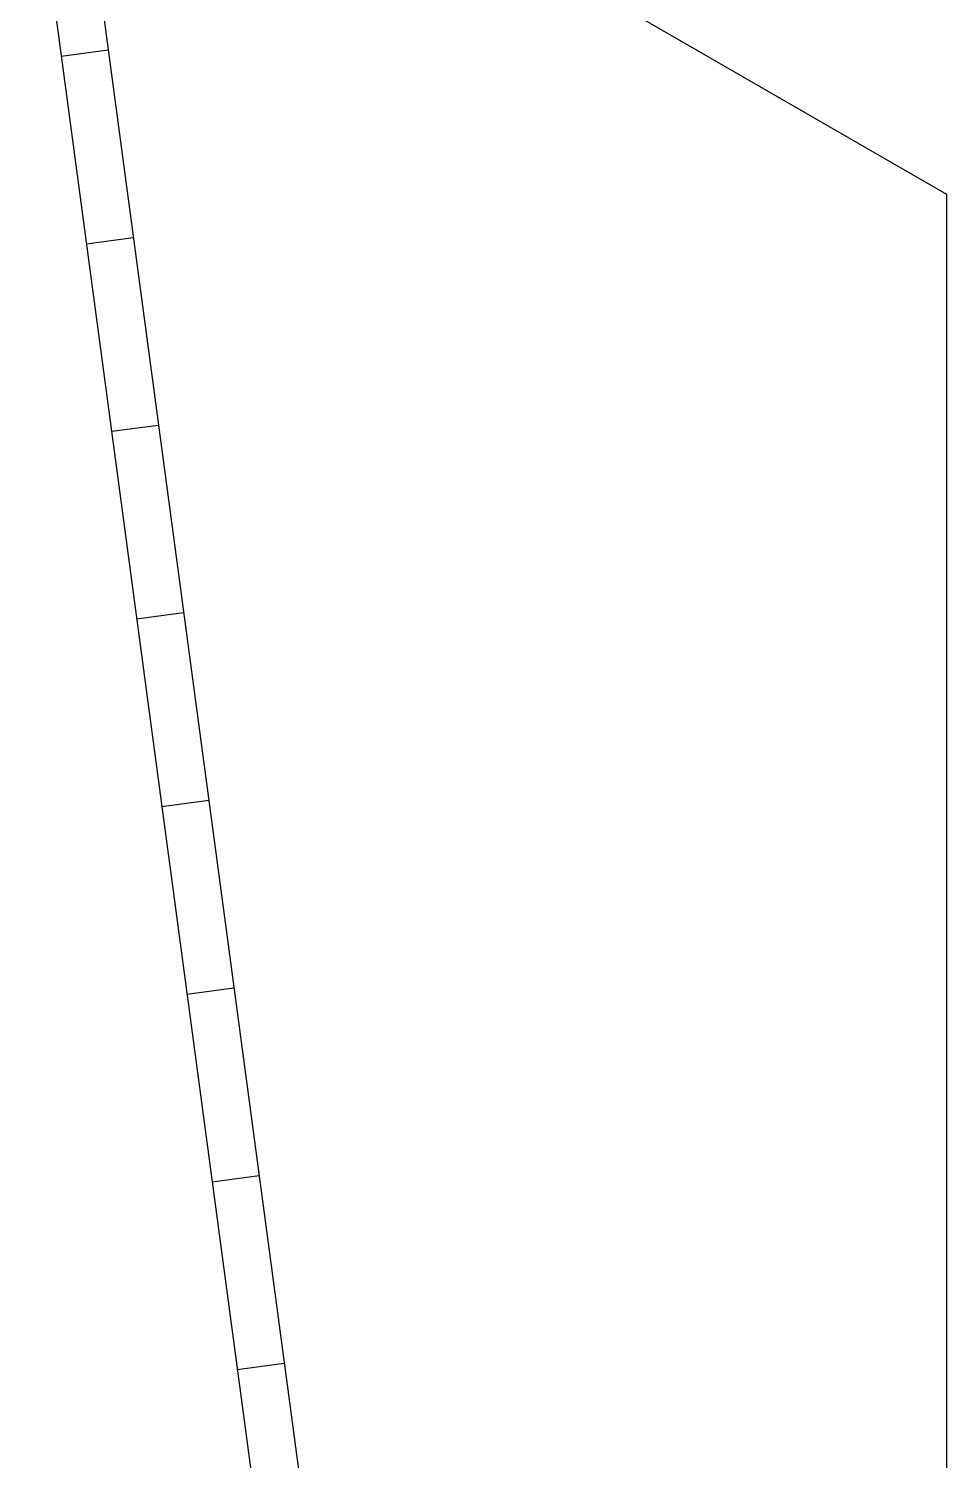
# Model space of a CAD drawing. Header units: millimetres. Extents: x 0 to 126150, y 0 to 89100.
# Drawn here: x 82741 to 85649, y 22795 to 27334 of the extents above; entities that cross this region are included whole.
import ezdxf

# ---------------------------------------------------------------- set-up
doc = ezdxf.new("R2010")
doc.units = ezdxf.units.MM
doc.header["$LTSCALE"] = 0.2
doc.layers.add('A_建築', color=8, linetype='Continuous')

msp = doc.modelspace()

# ---------------------------------------------------------------- linework, layer by layer
at = {"layer": 'A_建築', "lineweight": -3}
for points in [[(76366.2, 76705.96), (84341.12, 17208.47)], [(81051.47, 34081.39), (81864.69, 34081.39), (82643.41, 28410.38), (82687.61, 28415.5), (84143.23, 17555.71), (84300.95, 17508.1), (82323.84, 15251.77)], [(82836.63, 28432.78), (85649.05, 26809.03), (85649.05, 13326.9), (81994.04, 13326.9), (80976.13, 15089.98), (80968.22, 15356.69)], [(82993.2, 27265.53), (82844.53, 27245.6)], [(83072.92, 26670.84), (82924.24, 26650.92)], [(83152.47, 26076.14), (83003.8, 26056.22)], [(83232.19, 25481.46), (83083.52, 25461.53)], [(83311.9, 24886.78), (83163.23, 24866.85)], [(83391.61, 24292.1), (83242.94, 24272.17)], [(83471.33, 23697.42), (83322.65, 23677.49)], [(83551.04, 23102.74), (83402.37, 23082.81)]]:
    msp.add_lwpolyline(points, dxfattribs=at)

doc.saveas('drawing.dxf')
